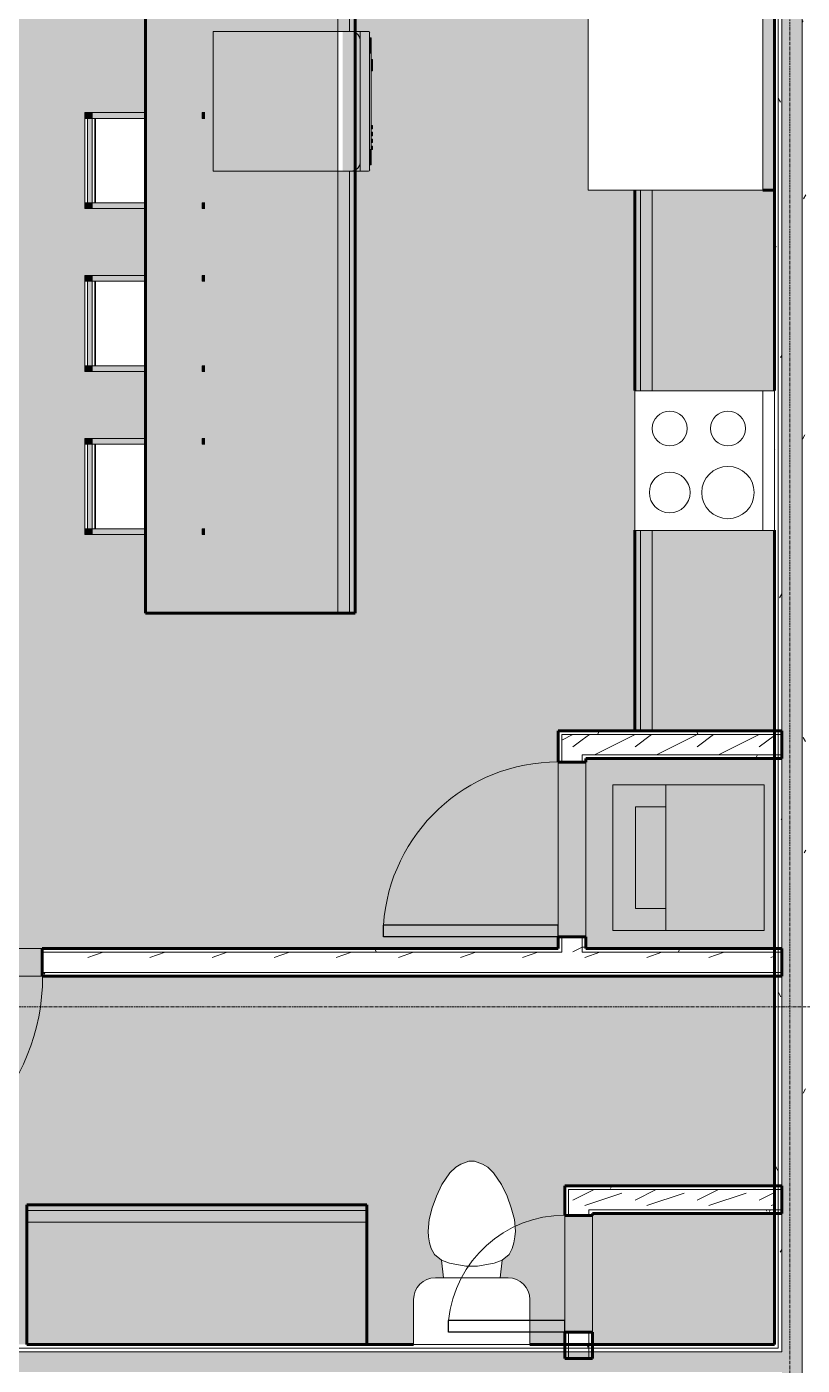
# Model space of a CAD drawing. Header units: inches. Extents: x -4061 to -1937, y 10959 to 12323.
# Drawn here: x -3612.4 to -3479.2, y 11125.6 to 11355.6 of the extents above; entities that cross this region are included whole.
import ezdxf

# ---------------------------------------------------------------- set-up
doc = ezdxf.new("R2010")
doc.units = ezdxf.units.IN
doc.header["$MEASUREMENT"] = 0
doc.linetypes.add('Grid Line 1_2_', pattern=[0.875, 0.5, -0.125, 0.125, -0.125])
for name, color, linetype, lineweight in [('0-1', 7, 'Continuous', 5), ('0-2', 250, 'Continuous', 9), ('A-DOOR-1', 250, 'Continuous', 9), ('A-DOOR-2', 50, 'Continuous', 30), ('A-ROOF-PATT-1', 251, 'Continuous', 9), ('A-WALL', 113, 'Continuous', 18), ('A-WALL-1', 8, 'Continuous', 5), ('A-WALL-2', 10, 'Continuous', 60), ('A-WALL-3', 7, 'Continuous', 18), ('A-WALL-PATT-1', 250, 'Continuous', 9), ('A-WALL-PATT-2', 253, 'Continuous', 9), ('A-WALL-PATT-4', 111, 'Continuous', 9), ('I-FURN-1', 250, 'Continuous', 9), ('I-FURN-2', 9, 'Continuous', 9), ('I-WALL-2', 2, 'Continuous', 60), ('P-SANR-FIXT-1', 135, 'Continuous', 9), ('P-SANR-FIXT-2', 250, 'Continuous', 9), ('Q-CASE-1', 9, 'Continuous', 9), ('Q-CASE-2', 10, 'Continuous', 60), ('Q-CASE-3', 250, 'Continuous', 9), ('Q-SPCQ-1', 250, 'Continuous', 9), ('Q-SPCQ-2', 135, 'Continuous', 9), ('S-GRID-1', 1, 'Grid Line 1_2_', 9)]:
    doc.layers.add(name, color=color, linetype=linetype, lineweight=lineweight)
pattern_1 = [(0, (0, 0), (20.48, 5.12), [0.845, -14.515, 0.845, -14.515, -81.92]), (0, (0, 0), (20.48, 5.12), [-30.72, 0.845, -29.875, 0.845, -14.515, -35.84]), (0, (0, 0), (20.48, 5.12), [-76.8, 0.845, -9.395, 0.845, -24.755]), (120, (7.68, 2.56), (-14.67405, 15.1762003), [0.845, -14.515, 0.845, -14.515, -81.92]), (120, (7.68, 2.56), (-14.67405, 15.1762003), [-30.72, 0.845, -29.875, 0.845, -14.515, -35.84]), (120, (7.68, 2.56), (-14.67405, 15.1762003), [-76.8, 0.845, -9.395, 0.845, -24.755]), (240, (10.24, 12.8), (-5.80595, -20.2962003), [0.845, -14.515, 0.845, -14.515, -81.92]), (240, (10.24, 12.8), (-5.80595, -20.2962003), [-30.72, 0.845, -29.875, 0.845, -14.515, -35.84]), (240, (10.24, 12.8), (-5.80595, -20.2962003), [-76.8, 0.845, -9.395, 0.845, -24.755])]
pattern_2 = [(216.87, (4.265, 10.662), (31.9871619, 21.32545714), [5.331, -47.981]), (206.565, (10.662, 7.464), (-10.662476, -10.6620098), [11.921, -11.921]), (198.435, (10.662, 2.132), (-21.32449365, -10.6625869), [6.744, -26.974])]
pattern_3 = [(161.57, (0.32, 0.32), (-2.560496185, -0.000537386), [0, -18.214, 2.022, 0]), (18.43, (-0.32, 0.32), (-2.560496185, 0.000537386), [0, -18.214, 2.022, 0]), (108.43, (0.32, 0.32), (1.27922091, -6.400876726), [6.07, -14.166]), (71.57, (-0.32, 0.32), (1.27922091, 6.400876726), [6.07, -14.166])]

# ---------------------------------------------------------------- blocks, each defined once
blk = doc.blocks.new('Single-Flush - 36_ x 84_-1372839-ENLARGED RCP - 3RD FLOOR PLAN - EAST')
at = {"layer": 'A-DOOR-1'}
blk.add_arc((18, 2.37), 36.07, 93.1789, 180, dxfattribs=at)
at = {"layer": 'A-DOOR-2'}
for p, q in [((16, 2.37), (16, 38.39)), ((18, 38.39), (16, 38.39)), ((18, 2.37), (18, 38.39)), ((18, 2.37), (16, 2.37))]:
    blk.add_line(p, q, dxfattribs=at)
blk = doc.blocks.new('Stacked Washer and Dryer - 26_x25_ - Private-1372850-ENLARGED RCP - 3RD FLOOR PLAN - EAST')
at = {"layer": 'P-SANR-FIXT-1'}
blk.add_hatch(color=256, dxfattribs=at).paths.add_polyline_path([(0, 12.5), (0, -12.5), (26, -12.5), (26, 12.5), (3.79, 12.5)], flags=0)
at = {"layer": 'P-SANR-FIXT-2'}
for p, q in [((26, 12.5), (0, 12.5)), ((0, -12.5), (0, 12.5)), ((16.91, -12.5), (16.91, 12.5)), ((26, 12.5), (26, -12.5)), ((22.09, 8.75), (16.91, 8.75)), ((22.09, -8.75), (22.09, 8.75)), ((16.91, -8.75), (22.09, -8.75)), ((0, -12.5), (26, -12.5))]:
    blk.add_line(p, q, dxfattribs=at)
blk = doc.blocks.new('Single-Flush - 30_ x 80_-1421383-ENLARGED RCP - 3RD FLOOR PLAN - EAST')
at = {"layer": 'A-DOOR-1'}
blk.add_arc((15, -2.375), 30.067, 180, 266.18593, dxfattribs=at)
at = {"layer": 'A-DOOR-2'}
for p, q in [((13, -2.375), (13, -32.375)), ((15, -2.375), (13, -2.375)), ((15, -2.375), (15, -32.375)), ((15, -32.375), (13, -32.375))]:
    blk.add_line(p, q, dxfattribs=at)
blk = doc.blocks.new('Toilet-Domestic-3D - Toilet-Domestic-3D-1372870-ENLARGED RCP - 3RD FLOOR PLAN - EAST')
at = {"layer": 'P-SANR-FIXT-2'}
for p, q in [((-2.74, 11), (-1.87, 11.5)), ((-1.87, 11.5), (-0.5, 12)), ((-0.5, 12), (0.5, 12)), ((0.5, 12), (1.87, 11.5)), ((1.87, 11.5), (2.74, 11)), ((-5.13, 8), (-3.74, 10)), ((-3.74, 10), (-2.74, 11)), ((2.74, 11), (3.74, 10)), ((3.74, 10), (5.13, 8)), ((-6.06, 6), (-5.13, 8)), ((5.13, 8), (6.06, 6)), ((-6.79, 4), (-6.06, 6)), ((6.06, 6), (6.79, 4)), ((-7.33, 1.99), (-6.79, 4)), ((6.79, 4), (7.33, 1.99)), ((-7.5, 0), (-7.33, 1.99)), ((7.33, 1.99), (7.5, 0)), ((-7.41, -1), (-7.5, 0)), ((-7.24, -2), (-7.41, -1)), ((-6.97, -3), (-7.24, -2)), ((7.24, -2), (6.97, -3)), ((7.41, -1), (7.24, -2)), ((7.5, 0), (7.41, -1)), ((-6.4, -4), (-6.97, -3)), ((-5.21, -5), (-6.4, -4)), ((6.4, -4), (5.21, -5)), ((6.97, -3), (6.4, -4)), ((-3.84, -5.5), (-5.21, -5)), ((-4.86, -8.02), (-5.21, -5)), ((-1, -6), (-3.84, -5.5)), ((1, -6), (-1, -6)), ((3.84, -5.5), (1, -6)), ((5.21, -5), (3.84, -5.5)), ((4.86, -8.02), (5.21, -5)), ((6.25, -8.02), (-6.25, -8.02)), ((-9.98, -11.75), (-9.98, -19.48)), ((9.98, -19.48), (9.98, -11.75)), ((-9.98, -19.48), (9.98, -19.48))]:
    blk.add_line(p, q, dxfattribs=at)
for centre, start, end in [((-6.25, -11.75), 90, 180), ((6.25, -11.75), 0, 90)]:
    blk.add_arc(centre, 3.73, start, end, dxfattribs=at)
blk = doc.blocks.new('OD_CW_Base Cabinet - OD_CW_Base Cabinet-1913600-ENLARGED RCP - 3RD FLOOR PLAN - EAST')
at = {"layer": 'Q-CASE-1'}
for points in [[(8.65, -1), (59.14, -1), (59.14, 0), (0.74, 0), (0.74, -1), (0.99, -1)], [(8.65, -3), (59.14, -3), (59.14, -1), (0.74, -1), (0.74, -3), (0.99, -3)], [(0.74, -24), (59.14, -24), (59.14, -3), (0.74, -3), (0.74, -9.36)]]:
    blk.add_hatch(color=256, dxfattribs=at).paths.add_polyline_path(points, flags=0)
at = {"layer": 'Q-CASE-2'}
for p, q in [((0.74, -24), (0.74, 0)), ((0.74, 0), (59.14, 0)), ((59.14, 0), (59.14, -24)), ((59.14, -24), (0.74, -24))]:
    blk.add_line(p, q, dxfattribs=at)
at = {"layer": 'Q-CASE-3'}
for p, q in [((0.74, 0), (0.74, -1)), ((59.14, 0), (0.74, 0)), ((59.14, -1), (0.74, -1)), ((0.74, -1), (0.74, -3)), ((59.14, -1), (0.74, -1)), ((59.14, -1), (59.14, 0)), ((59.14, -3), (59.14, -1)), ((0.74, -3), (0.74, -24)), ((59.14, -3), (0.74, -3)), ((59.14, -24), (59.14, -3)), ((59.14, -24), (0.74, -24))]:
    blk.add_line(p, q, dxfattribs=at)
blk = doc.blocks.new('Single-Flush - CLOSET-1720256-ENLARGED RCP - 3RD FLOOR PLAN - EAST')
at = {"layer": 'A-DOOR-1'}
blk.add_arc((10, -2.37), 20.07, 180, 264.2799, dxfattribs=at)
at = {"layer": 'A-DOOR-2'}
for p, q in [((8, -2.37), (8, -22.34)), ((10, -2.37), (8, -2.37)), ((10, -2.37), (10, -22.34)), ((10, -22.34), (8, -22.34))]:
    blk.add_line(p, q, dxfattribs=at)
blk = doc.blocks.new('Refrigerator_-_Side-by-Side_6047 - 36_ X 30_-1372843-ENLARGED RCP - 3RD FLOOR PLAN - EAST')
at = {"layer": 'Q-SPCQ-1'}
for p, q in [((-17.88, 15.58), (17.87, 15.58)), ((-17.88, -14.42), (-17.88, 15.58)), ((17.87, 15.58), (17.87, -14.42)), ((17.87, -14.42), (-17.88, -14.42))]:
    blk.add_line(p, q, dxfattribs=at)
blk = doc.blocks.new('OD_CW_Base Cabinet - OD_CW_Base Cabinet-2252122-ENLARGED RCP - 3RD FLOOR PLAN - EAST')
at = {"layer": 'Q-CASE-1'}
h = blk.add_hatch(color=256, dxfattribs=at)
h.paths.add_polyline_path([(93.67, 24), (59.2, 24), (59.2, 3), (93.67, 3), (93.67, 16.38)], flags=0)
h.paths.add_polyline_path([(35.2, 3), (35.2, 24), (0.74, 24), (0.74, 3), (4.4, 3)], flags=0)
h = blk.add_hatch(color=256, dxfattribs=at)
h.paths.add_polyline_path([(93.67, 3), (59.2, 3), (59.2, 1), (93.67, 1)], flags=0)
h.paths.add_polyline_path([(35.2, 3), (0.74, 3), (0.74, 1), (35.2, 1)], flags=0)
h = blk.add_hatch(color=256, dxfattribs=at)
h.paths.add_polyline_path([(93.67, 0), (93.67, 1), (59.2, 1), (59.2, 0), (79.57, 0)], flags=0)
h.paths.add_polyline_path([(35.2, 1), (0.74, 1), (0.74, 0), (35.2, 0)], flags=0)
at = {"layer": 'Q-CASE-2'}
for p, q in [((35.2, 24), (0.74, 24)), ((0.74, 24), (0.74, 22)), ((93.67, 24), (59.2, 24)), ((93.67, 0), (93.67, 24)), ((0.74, 0), (35.2, 0)), ((59.2, 0), (93.67, 0))]:
    blk.add_line(p, q, dxfattribs=at)
at = {"layer": 'Q-CASE-3'}
for p, q in [((0.74, 24), (0.74, 22)), ((0.74, 24), (35.2, 24)), ((59.2, 24), (93.67, 24)), ((93.67, 3), (93.67, 24)), ((0.74, 3), (35.2, 3)), ((59.2, 3), (93.67, 3)), ((93.67, 1), (93.67, 3)), ((0.74, 1), (35.2, 1)), ((0.74, 1), (35.2, 1)), ((0.74, 0), (35.2, 0)), ((59.2, 1), (93.67, 1)), ((59.2, 1), (93.67, 1)), ((59.2, 0), (93.67, 0)), ((93.67, 0), (93.67, 1))]:
    blk.add_line(p, q, dxfattribs=at)
blk = doc.blocks.new('Dishwasher_15404 - 34_ counter-V7-ENLARGED RCP - 3RD FLOOR PLAN - EAST')
at = {"layer": 'Q-SPCQ-2'}
for points in [[(22.25, -24), (23.68, -24), (24.08, -23.95), (24.46, -23.79), (24.83, -23.48), (25.07, -23.15), (25.2, -22.77), (25.25, -22.43), (25.25, -1.57), (25.17, -1.1), (24.98, -0.71), (24.74, -0.42), (24.46, -0.21), (24.08, -0.05), (23.68, 0), (22.25, 0), (22.25, -12.3)], [(25.25, -22.43), (25.25, -24), (26.73, -23.98), (26.82, -23.94), (26.87, -23.8), (26.87, -0.15), (26.82, -0.06), (26.68, 0), (25.25, 0), (25.25, -19.97)], [(26.87, -2.61), (27.12, -2.61), (27.12, -1.09), (26.87, -1.09)], [(26.87, -2.61), (26.87, -3.81), (27.12, -3.81), (27.12, -2.61)], [(26.87, -12.3), (26.87, -20.19), (27.12, -20.19), (27.12, -3.81), (26.87, -3.81), (26.87, -4.64)], [(27.12, -4.86), (27.12, -5.81), (27.37, -5.81), (27.37, -4.82), (27.12, -4.82)], [(27.12, -6.79), (27.37, -6.79), (27.37, -5.81), (27.12, -5.81), (27.12, -6.76)], [(27.12, -16.74), (27.37, -16.74), (27.37, -16.15), (27.12, -16.15)], [(27.12, -17.92), (27.37, -17.92), (27.37, -17.33), (27.12, -17.33)], [(26.87, -20.22), (26.87, -21.39), (27.12, -21.39), (27.12, -20.19), (26.87, -20.19)], [(27.12, -19.1), (27.37, -19.1), (27.37, -18.51), (27.12, -18.51)], [(27.12, -20.28), (27.37, -20.28), (27.37, -19.69), (27.12, -19.69), (27.12, -20.19)], [(26.87, -21.39), (26.9, -22.91), (27.12, -22.91), (27.12, -21.39)]]:
    blk.add_hatch(color=256, dxfattribs=at).paths.add_polyline_path(points, flags=0)
h = blk.add_hatch(color=256, dxfattribs=at)
h.paths.add_polyline_path([(23.68, -24), (25.25, -24), (25.25, -22.43), (25.2, -22.83), (24.96, -23.33), (24.74, -23.58), (24.46, -23.79), (24.08, -23.95)], flags=0)
h.paths.add_polyline_path([(23.68, 0), (24.08, -0.05), (24.46, -0.21), (24.83, -0.52), (25.04, -0.79), (25.22, -1.25), (25.25, -1.31), (25.25, 0), (23.95, 0)], flags=0)
h = blk.add_hatch(color=256, dxfattribs=at)
h.paths.add_polyline_path([(25.07, -23.15), (25.12, -23.05), (25.13, -22.98)], flags=0)
h.paths.add_polyline_path([(25.2, -22.8), (25.22, -22.75), (25.2, -22.78)], flags=0)
at = {"layer": 'Q-SPCQ-1'}
for p, q in [((0, -24), (0, 0)), ((0, 0), (23.68, 0)), ((23.68, 0), (25.25, 0)), ((25.25, 0), (26.68, 0)), ((25.25, 0), (25.25, -1.57)), ((25.25, -1.57), (25.25, -22.43)), ((26.87, -0.2), (26.87, -23.8)), ((27.12, -1.09), (26.87, -1.09)), ((27.12, -2.61), (27.12, -1.09)), ((27.12, -3.81), (27.12, -2.61)), ((27.12, -20.19), (27.12, -3.81)), ((27.37, -4.82), (27.12, -4.82)), ((27.12, -6.79), (27.37, -6.79)), ((27.37, -5.81), (27.37, -4.82)), ((27.37, -6.79), (27.37, -5.81)), ((27.37, -16.15), (27.12, -16.15)), ((27.37, -16.74), (27.12, -16.74)), ((27.37, -17.33), (27.12, -17.33)), ((27.37, -17.92), (27.12, -17.92)), ((27.37, -16.74), (27.37, -16.15)), ((27.37, -17.92), (27.37, -17.33)), ((27.37, -18.51), (27.12, -18.51)), ((27.37, -19.1), (27.12, -19.1)), ((27.37, -19.69), (27.12, -19.69)), ((27.12, -21.39), (27.12, -20.19)), ((27.37, -20.28), (27.12, -20.28)), ((27.37, -19.1), (27.37, -18.51)), ((27.37, -20.28), (27.37, -19.69)), ((25.25, -22.43), (25.25, -24)), ((27.12, -22.91), (26.87, -22.91)), ((27.12, -22.91), (27.12, -21.39)), ((23.68, -24), (0, -24)), ((25.25, -24), (23.68, -24)), ((26.68, -24), (25.25, -24))]:
    blk.add_line(p, q, dxfattribs=at)
for centre, radius, start, end in [((26.68, -0.2), 0.197, 0, 90), ((23.68, -1.57), 1.57, 0, 90), ((23.68, -1.57), 1.57, 32.077, 42.3359), ((23.68, -1.57), 1.57, 17.8182, 27.5266), ((23.68, -1.57), 1.57, 0, 13.6425), ((26.68, -0.2), 0.197, 15, 75), ((23.68, -22.43), 1.57, 270, 0), ((23.68, -22.43), 1.57, 332.4734, 342.1818), ((23.68, -22.43), 1.57, 346.3575, 0), ((23.68, -22.43), 1.57, 317.6641, 327.923), ((26.68, -23.8), 0.197, 270, 0)]:
    blk.add_arc(centre, radius, start, end, dxfattribs=at)
blk = doc.blocks.new('Bar_Stool_6722_1_ - Bar_Stool_6722_1_-V15-ENLARGED RCP - 3RD FLOOR PLAN - EAST')
at = {"layer": 'I-FURN-2'}
for points in [[(0, -0.46), (0, -0.75), (1, -0.75), (1, 0), (0, 0)], [(15.5, -0.75), (16.5, -0.75), (16.5, 0), (15.5, 0), (15.5, -0.46)], [(0, -1.3), (1, -1.3), (1, -0.75), (0, -0.75), (0, -0.94)], [(0, -8.46), (0, -10.45), (1, -10.45), (1, -1.3), (0, -1.3), (0, -6.89)], [(1, -0.75), (1, -1.3), (15.5, -1.3), (15.5, -0.46), (1, -0.46), (1, -0.75)], [(15.5, -0.75), (15.5, -1.3), (16.5, -1.3), (16.5, -0.75), (16, -0.75)], [(15.5, -10.45), (16.5, -10.45), (16.5, -1.3), (15.5, -1.3), (15.5, -6.89)], [(0, -20.63), (1, -20.63), (1, -20.14), (0, -20.14)], [(15.5, -20.63), (16.5, -20.63), (16.5, -20.14), (15.5, -20.14)]]:
    blk.add_hatch(color=256, dxfattribs=at).paths.add_polyline_path(points, flags=0)
at = {"layer": 'I-FURN-1'}
for p, q in [((0, 0), (0, -0.75)), ((0, 0), (1, 0)), ((1, -0.75), (1, 0)), ((0, -0.75), (0, -1.3)), ((1, -0.75), (0, -0.75)), ((0, -1.3), (0, -10.45)), ((1, -1.3), (0, -1.3)), ((15.5, 0), (1, 0)), ((15.5, -0.46), (1, -0.46)), ((1, -1.3), (1, -0.75)), ((1, -1.3), (15.5, -1.3)), ((1, -10.45), (1, -1.3)), ((15.5, -1.73), (1, -1.73)), ((15.5, -1.83), (1, -1.83)), ((15.5, 0), (15.5, -0.75)), ((15.5, 0), (16.5, 0)), ((15.5, -0.75), (15.5, -1.3)), ((16.5, -0.75), (15.5, -0.75)), ((15.5, -1.3), (15.5, -10.45)), ((16.5, -1.3), (15.5, -1.3)), ((16.5, -0.75), (16.5, 0)), ((16.5, -1.3), (16.5, -0.75)), ((16.5, -10.45), (16.5, -1.3)), ((0, -20.14), (0, -20.63)), ((1, -20.14), (0, -20.14)), ((1, -20.63), (1, -20.14)), ((15.5, -20.14), (15.5, -20.63)), ((16.5, -20.14), (15.5, -20.14)), ((16.5, -20.63), (16.5, -20.14))]:
    blk.add_line(p, q, dxfattribs=at)
blk = doc.blocks.new('OD_CW_Base Cabinet - OD_CW_Base Cabinet-1913094-ENLARGED RCP - 3RD FLOOR PLAN - EAST')
at = {"layer": 'Q-CASE-1'}
h = blk.add_hatch(color=256, dxfattribs=at)
h.paths.add_polyline_path([(109.11, 12), (33.14, 12), (33.14, 11), (109.11, 11)], flags=0)
h.paths.add_polyline_path([(9.14, 11), (9.14, 12), (0.74, 12), (0.74, 11), (9.1, 11)], flags=0)
h = blk.add_hatch(color=256, dxfattribs=at)
h.paths.add_polyline_path([(109.11, 11), (33.14, 11), (33.14, 9), (109.11, 9)], flags=0)
h.paths.add_polyline_path([(9.14, 10.77), (9.14, 11), (0.74, 11), (0.74, 9), (9.14, 9)], flags=0)
h = blk.add_hatch(color=256, dxfattribs=at)
h.paths.add_polyline_path([(109.11, 9), (0.74, 9), (0.74, -24), (109.11, -24), (109.11, -3.95)], flags=0)
h.paths.add_polyline_path([(95.57, -13.81), (95.57, -14.31), (94.57, -14.31), (94.57, -13.81)], flags=0)
h.paths.add_polyline_path([(80.07, -14.31), (79.07, -14.31), (79.07, -13.81), (80.07, -13.81), (80.07, -14.31)], flags=0)
h.paths.add_polyline_path([(67.57, -14.31), (66.57, -14.31), (66.57, -13.81), (67.57, -13.81), (67.57, -14.31)], flags=0)
h.paths.add_polyline_path([(52.07, -14.31), (52.07, -14.31), (51.07, -14.31), (51.07, -13.81), (52.07, -13.81)], flags=0)
h.paths.add_polyline_path([(39.57, -14.31), (39.57, -14.31), (38.57, -14.31), (38.57, -13.81), (39.57, -13.81)], flags=0)
h.paths.add_polyline_path([(24.07, -14.31), (23.07, -14.31), (23.07, -13.81), (24.07, -13.81), (24.07, -14.31)], flags=0)
at = {"layer": 'Q-CASE-2'}
for p, q in [((0.74, -24), (0.74, 12)), ((0.74, 12), (109.11, 12)), ((109.11, 12), (109.11, -24)), ((109.11, -24), (0.74, -24))]:
    blk.add_line(p, q, dxfattribs=at)
at = {"layer": 'Q-CASE-3'}
for p, q in [((0.74, 12), (0.74, 11)), ((9.14, 12), (0.74, 12)), ((109.11, 12), (33.14, 12)), ((109.11, 11), (109.11, 12)), ((9.14, 11), (0.74, 11)), ((0.74, 11), (0.74, 9)), ((9.14, 11), (0.74, 11)), ((109.11, 11), (33.14, 11)), ((109.11, 11), (33.14, 11)), ((109.11, 9), (109.11, 11)), ((0.74, 9), (0.74, -24)), ((109.11, 9), (0.74, 9)), ((109.11, -24), (109.11, 9)), ((109.11, -24), (0.74, -24))]:
    blk.add_line(p, q, dxfattribs=at)
blk = doc.blocks.new('Range - 24_ x 24_-1372826-ENLARGED RCP - 3RD FLOOR PLAN - EAST')
at = {"layer": 'Q-SPCQ-1'}
for p, q in [((0, 0), (24, 0)), ((0, -24), (0, 0)), ((24, 0), (24, -24)), ((0, -22), (24, -22)), ((24, -24), (0, -24))]:
    blk.add_line(p, q, dxfattribs=at)
for centre, radius, start, end in [((6.5, -6), 3.5, 360, 180), ((17.5, -6), 3, 360, 180), ((6.5, -6), 3.5, 180, 0), ((17.5, -6), 3, 180, 0), ((6.5, -16), 4.5, 360, 180), ((17.5, -16), 3, 360, 180), ((6.5, -16), 4.5, 180, 0), ((17.5, -16), 3, 180, 0)]:
    blk.add_arc(centre, radius, start, end, dxfattribs=at)
blk = doc.blocks.new('CTR - 1st Phase - Unit Layouts_rvt-1-ENLARGED RCP - 3RD FLOOR PLAN - EAST')
at = {"layer": 'A-WALL-1'}
for points in [[(-3520.5, 11199.23), (-3516.37, 11199.23), (-3516.37, 11229.23), (-3521.12, 11229.23), (-3521.12, 11199.23)], [(-3645.72, 11192.45), (-3609.72, 11192.45), (-3609.72, 11197.2), (-3645.72, 11197.2), (-3645.72, 11193.08)], [(-3515.22, 11131.33), (-3515.22, 11151.33), (-3519.97, 11151.33), (-3519.97, 11131.33), (-3515.85, 11131.33)]]:
    blk.add_hatch(color=256, dxfattribs=at).paths.add_polyline_path(points, flags=0)
at = {"layer": 'A-WALL-PATT-1'}
h = blk.add_hatch(dxfattribs=at)
h.set_pattern_fill('FP_1', color=256, style=0, pattern_type=2)
h.set_pattern_definition(pattern_1)
h.paths.add_polyline_path([(-3520.5, 11233.98), (-3483.97, 11234), (-3483.97, 11234.61), (-3520.5, 11234.61)], flags=0)
h = blk.add_hatch(dxfattribs=at)
h.set_pattern_fill('FP_1', color=256, style=0, pattern_type=2)
h.set_pattern_definition(pattern_1)
h.paths.add_polyline_path([(-3517, 11197.2), (-3516.37, 11197.2), (-3516.37, 11199.23), (-3517, 11199.23)], flags=0)
h.paths.add_polyline_path([(-3516.37, 11229.23), (-3516.37, 11230.48), (-3517, 11230.48), (-3517, 11229.23)], flags=0)
h = blk.add_hatch(dxfattribs=at)
h.set_pattern_fill('FP_1', color=256, style=0, pattern_type=2)
h.set_pattern_definition(pattern_1)
h.paths.add_polyline_path([(-3492.25, 11229.86), (-3483.97, 11229.86), (-3483.97, 11230.48), (-3516.37, 11230.48), (-3516.37, 11229.86), (-3500.17, 11229.86)], flags=0)
h = blk.add_hatch(dxfattribs=at)
h.set_pattern_fill('FP_1', color=256, style=0, pattern_type=2)
h.set_pattern_definition(pattern_1)
h.paths.add_polyline_path([(-3500.17, 11196.58), (-3483.97, 11196.6), (-3483.97, 11197.2), (-3517, 11197.2), (-3517, 11196.58), (-3511.75, 11196.58)], flags=0)
h.paths.add_polyline_path([(-3645.72, 11196.58), (-3645.72, 11197.2), (-3648.46, 11197.2), (-3648.46, 11196.58)], flags=0)
h.paths.add_polyline_path([(-3520.5, 11196.58), (-3520.5, 11197.2), (-3609.72, 11197.2), (-3609.72, 11196.58), (-3534.21, 11196.58)], flags=0)
h = blk.add_hatch(dxfattribs=at)
h.set_pattern_fill('FP_1', color=256, style=0, pattern_type=2)
h.set_pattern_definition(pattern_1)
h.paths.add_polyline_path([(-3645.72, 11192.45), (-3645.72, 11193.08), (-3648.46, 11193.08), (-3648.46, 11192.45), (-3648.35, 11192.45)], flags=0)
h.paths.add_polyline_path([(-3595.53, 11192.45), (-3483.97, 11192.46), (-3483.97, 11193.08), (-3609.72, 11193.08), (-3609.72, 11192.45)], flags=0)
h = blk.add_hatch(dxfattribs=at)
h.set_pattern_fill('FP_1', color=256, style=0, pattern_type=2)
h.set_pattern_definition(pattern_1)
h.paths.add_polyline_path([(-3519.35, 11155.83), (-3483.97, 11155.83), (-3483.97, 11156.45), (-3519.97, 11156.45), (-3519.97, 11155.83)], flags=0)
h = blk.add_hatch(dxfattribs=at)
h.set_pattern_fill('FP_1', color=256, style=0, pattern_type=2)
h.set_pattern_definition(pattern_1)
h.paths.add_polyline_path([(-3515.22, 11151.7), (-3483.97, 11151.7), (-3483.97, 11152.33), (-3515.85, 11152.33), (-3515.85, 11151.7)], flags=0)
h = blk.add_hatch(dxfattribs=at)
h.set_pattern_fill('FP_1', color=256, style=0, pattern_type=2)
h.set_pattern_definition(pattern_1)
h.paths.add_polyline_path([(-3515.85, 11129.19), (-3515.22, 11129.19), (-3515.22, 11131.33), (-3515.85, 11131.33)], flags=0)
h.paths.add_polyline_path([(-3515.22, 11151.33), (-3515.22, 11151.7), (-3515.85, 11151.69), (-3515.85, 11151.33)], flags=0)
at = {"layer": 'A-WALL-PATT-2'}
h = blk.add_hatch(dxfattribs=at)
h.set_pattern_fill('FP_2', color=256, style=0, pattern_type=2)
h.set_pattern_definition(pattern_2)
h.paths.add_polyline_path([(-3517, 11196.58), (-3517, 11199.23), (-3520.5, 11199.23), (-3520.5, 11196.58)], flags=0)
h.paths.add_polyline_path([(-3520.5, 11229.23), (-3517, 11229.23), (-3517, 11233.98), (-3520.5, 11233.98), (-3520.5, 11229.86)], flags=0)
h = blk.add_hatch(dxfattribs=at)
h.set_pattern_fill('FP_2', color=256, style=0, pattern_type=2)
h.set_pattern_definition(pattern_2)
h.paths.add_polyline_path([(-3492.25, 11230.48), (-3483.97, 11230.48), (-3483.97, 11233.98), (-3517, 11233.98), (-3517, 11230.48), (-3500.17, 11230.48)], flags=0)
h = blk.add_hatch(dxfattribs=at)
h.set_pattern_fill('FP_2', color=256, style=0, pattern_type=2)
h.set_pattern_definition(pattern_2)
h.paths.add_polyline_path([(-3500.17, 11193.08), (-3482.72, 11193.08), (-3483.97, 11193.2), (-3483.97, 11196.58), (-3609.72, 11196.58), (-3609.72, 11193.08), (-3511.75, 11193.08)], flags=0)
h.paths.add_polyline_path([(-3645.72, 11193.08), (-3645.72, 11196.58), (-3649.09, 11196.58), (-3649.09, 11193.08), (-3648.46, 11193.08)], flags=0)
h = blk.add_hatch(dxfattribs=at)
h.set_pattern_fill('FP_2', color=256, style=0, pattern_type=2)
h.set_pattern_definition(pattern_2)
h.paths.add_polyline_path([(-3515.85, 11152.33), (-3483.97, 11152.33), (-3483.97, 11155.83), (-3519.35, 11155.83), (-3519.35, 11152.33)], flags=0)
h = blk.add_hatch(dxfattribs=at)
h.set_pattern_fill('FP_2', color=256, style=0, pattern_type=2)
h.set_pattern_definition(pattern_2)
h.paths.add_polyline_path([(-3517.51, 11129.19), (-3515.85, 11129.19), (-3515.85, 11131.33), (-3519.35, 11131.33), (-3519.35, 11129.19)], flags=0)
h.paths.add_polyline_path([(-3519.35, 11151.33), (-3515.85, 11151.33), (-3515.85, 11152.33), (-3519.35, 11152.33), (-3519.35, 11151.7)], flags=0)
at = {"layer": 'A-WALL-2'}
for p, q in [((-3521.12, 11229.23), (-3521.12, 11234.61)), ((-3521.12, 11234.61), (-3520.5, 11234.61)), ((-3520.5, 11234.61), (-3516.37, 11234.61)), ((-3516.37, 11234.61), (-3507.97, 11234.61)), ((-3483.97, 11234.61), (-3482.72, 11234.61)), ((-3482.72, 11234.61), (-3482.72, 11229.86)), ((-3516.37, 11229.86), (-3516.37, 11229.23)), ((-3482.72, 11229.86), (-3516.37, 11229.86)), ((-3516.37, 11229.23), (-3521.12, 11229.23)), ((-3609.72, 11192.45), (-3609.72, 11197.2)), ((-3609.72, 11197.2), (-3521.12, 11197.2)), ((-3521.12, 11197.2), (-3521.12, 11199.23)), ((-3521.12, 11199.23), (-3516.37, 11199.23)), ((-3516.37, 11199.23), (-3516.37, 11197.2)), ((-3516.37, 11197.2), (-3482.72, 11197.2)), ((-3482.72, 11197.2), (-3482.72, 11192.45)), ((-3482.72, 11192.45), (-3609.72, 11192.45)), ((-3519.97, 11156.45), (-3482.72, 11156.45)), ((-3519.97, 11155.83), (-3519.97, 11156.45)), ((-3519.97, 11151.7), (-3519.97, 11155.83)), ((-3482.72, 11156.45), (-3482.72, 11151.7)), ((-3519.97, 11151.33), (-3519.97, 11151.7)), ((-3515.22, 11151.33), (-3519.97, 11151.33)), ((-3482.72, 11151.7), (-3515.22, 11151.7)), ((-3515.22, 11151.7), (-3515.22, 11151.33)), ((-3519.97, 11126.81), (-3519.97, 11131.33)), ((-3519.97, 11131.33), (-3515.22, 11131.33)), ((-3515.22, 11131.33), (-3515.22, 11126.81)), ((-3515.22, 11126.81), (-3519.97, 11126.81))]:
    blk.add_line(p, q, dxfattribs=at)
at = {"layer": 'A-WALL-3'}
for p, q in [((-3520.5, 11229.23), (-3520.5, 11233.98)), ((-3517, 11233.98), (-3520.5, 11233.98)), ((-3516.37, 11233.98), (-3517, 11233.98)), ((-3516.37, 11233.98), (-3482.72, 11233.98)), ((-3517, 11229.23), (-3517, 11230.48)), ((-3516.37, 11230.48), (-3517, 11230.48)), ((-3516.37, 11230.48), (-3482.72, 11230.48)), ((-3521.12, 11229.23), (-3521.12, 11199.23)), ((-3516.37, 11199.23), (-3516.37, 11229.23)), ((-3609.72, 11197.2), (-3645.72, 11197.2)), ((-3520.5, 11197.2), (-3520.5, 11199.23)), ((-3520.5, 11196.58), (-3520.5, 11197.2)), ((-3517, 11197.2), (-3517, 11199.23)), ((-3517, 11196.58), (-3517, 11197.2)), ((-3609.72, 11196.58), (-3520.5, 11196.58)), ((-3517, 11196.58), (-3482.72, 11196.58)), ((-3609.72, 11193.08), (-3482.72, 11193.08)), ((-3645.72, 11192.45), (-3609.72, 11192.45)), ((-3482.72, 11155.83), (-3519.35, 11155.83)), ((-3519.35, 11155.83), (-3519.35, 11152.33)), ((-3519.97, 11151.33), (-3519.97, 11131.33)), ((-3519.35, 11152.33), (-3519.35, 11151.7)), ((-3519.35, 11151.33), (-3519.35, 11151.7)), ((-3482.72, 11152.33), (-3515.85, 11152.33)), ((-3515.85, 11152.33), (-3515.85, 11151.7)), ((-3515.85, 11151.33), (-3515.85, 11151.7)), ((-3515.22, 11131.33), (-3515.22, 11151.33)), ((-3519.35, 11126.81), (-3519.35, 11131.33)), ((-3515.85, 11126.81), (-3515.85, 11131.33))]:
    blk.add_line(p, q, dxfattribs=at)
at = {"layer": '0-2'}
for name, p, rotation in [('OD_CW_Base Cabinet - OD_CW_Base Cabinet-1913094-ENLARGED RCP - 3RD FLOOR PLAN - EAST', (-3567.97, 11363.93), 269.9999999999995), ('Refrigerator_-_Side-by-Side_6047 - 36_ X 30_-1372843-ENLARGED RCP - 3RD FLOOR PLAN - EAST', (-3500.4, 11345.41), 90.00000000000271), ('Bar_Stool_6722_1_ - Bar_Stool_6722_1_-V15-ENLARGED RCP - 3RD FLOOR PLAN - EAST', (-3602.42, 11324.36), 90.00000000000895), ('OD_CW_Base Cabinet - OD_CW_Base Cabinet-2252122-ENLARGED RCP - 3RD FLOOR PLAN - EAST', (-3507.97, 11328.28), 270.0000000000005), ('Bar_Stool_6722_1_ - Bar_Stool_6722_1_-V15-ENLARGED RCP - 3RD FLOOR PLAN - EAST', (-3602.42, 11296.36), 90.00000000000895), ('Range - 24_ x 24_-1372826-ENLARGED RCP - 3RD FLOOR PLAN - EAST', (-3507.97, 11269.07), 89.99999999999363), ('Bar_Stool_6722_1_ - Bar_Stool_6722_1_-V15-ENLARGED RCP - 3RD FLOOR PLAN - EAST', (-3602.42, 11268.36), 90.00000000000895), ('Single-Flush - 30_ x 80_-1421383-ENLARGED RCP - 3RD FLOOR PLAN - EAST', (-3518.75, 11214.23), 270), ('Stacked Washer and Dryer - 26_x25_ - Private-1372850-ENLARGED RCP - 3RD FLOOR PLAN - EAST', (-3485.75, 11212.83), 180), ('Single-Flush - 36_ x 84_-1372839-ENLARGED RCP - 3RD FLOOR PLAN - EAST', (-3627.72, 11194.83), 180), ('Single-Flush - CLOSET-1720256-ENLARGED RCP - 3RD FLOOR PLAN - EAST', (-3517.6, 11141.33), 269.9999999999703)]:
    blk.add_blockref(name, p, dxfattribs=dict(at, rotation=rotation))
for name, p in [('Dishwasher_15404 - 34_ counter-V7-ENLARGED RCP - 3RD FLOOR PLAN - EAST', (-3580.37, 11354.79)), ('Toilet-Domestic-3D - Toilet-Domestic-3D-1372870-ENLARGED RCP - 3RD FLOOR PLAN - EAST', (-3535.97, 11148.67)), ('OD_CW_Base Cabinet - OD_CW_Base Cabinet-1913600-ENLARGED RCP - 3RD FLOOR PLAN - EAST', (-3613.11, 11153.19))]:
    blk.add_blockref(name, p, dxfattribs=at)
blk = doc.blocks.new('CTR - 1st Phase - Shell_rvt-1-ENLARGED RCP - 3RD FLOOR PLAN - EAST')
at = {"layer": 'A-ROOF-PATT-1'}
h = blk.add_hatch(dxfattribs=at)
h.set_pattern_fill('FP_9', color=256, style=0, pattern_type=2)
h.set_pattern_definition(pattern_1)
h.paths.add_polyline_path([(-3851.85, 11023.21), (-3802.9, 11023.21), (-3802.9, 11057.79), (-3796.9, 11057.79), (-3796.9, 11058.79), (-3724.9, 11058.79), (-3724.9, 11057.79), (-3718.9, 11057.79), (-3718.9, 11023.21), (-3622.05, 11023.21), (-3622.05, 11038.64), (-3614.97, 11038.64), (-3614.97, 11051.26), (-3622.05, 11051.26), (-3622.05, 11067.76), (-3614.97, 11067.76), (-3614.97, 11081.38), (-3622.05, 11081.38), (-3622.05, 11097.88), (-3614.97, 11097.88), (-3614.97, 11123.19), (-3728.41, 11123.19), (-3728.41, 11107.06), (-3729.07, 11107.06), (-3729.1, 11107.03), (-3729.56, 11107.03), (-3729.56, 11107.06), (-3744.75, 11107.06), (-3744.75, 11107.03), (-3745.75, 11107.03), (-3745.75, 11107.06), (-3746.41, 11107.06), (-3746.41, 11111.06), (-3782.41, 11111.06), (-3782.41, 11107.06), (-3783.07, 11107.06), (-3783.07, 11107.03), (-3784.07, 11107.03), (-3784.07, 11107.06), (-3799.26, 11107.06), (-3799.26, 11107.03), (-3799.75, 11107.03), (-3799.75, 11107.06), (-3800.41, 11107.06), (-3800.41, 11123.19), (-3851.85, 11123.19), (-3851.85, 11027.91)], flags=0)
h.paths.add_polyline_path([(-3504.92, 11023.21), (-3504.92, 11033.19), (-3517.35, 11033.19), (-3517.35, 11068.94), (-3509.35, 11068.94), (-3509.35, 11099.19), (-3523.88, 11099.19), (-3523.88, 11098.81), (-3547.88, 11098.81), (-3547.88, 11099.19), (-3578.97, 11099.19), (-3578.97, 11041.19), (-3577.55, 11041.19), (-3577.41, 11041.13), (-3577.35, 11040.99), (-3577.33, 11040.1), (-3577.1, 11040.1), (-3577.1, 11037.47), (-3576.85, 11037.47), (-3576.85, 11036.88), (-3577.1, 11036.88), (-3577.1, 11036.29), (-3576.85, 11036.29), (-3576.85, 11035.7), (-3577.1, 11035.7), (-3577.1, 11035.11), (-3576.85, 11035.11), (-3576.85, 11034.52), (-3577.1, 11034.52), (-3577.1, 11033.93), (-3576.85, 11033.93), (-3576.85, 11033.34), (-3577.1, 11033.34), (-3577.1, 11023.98), (-3576.85, 11023.98), (-3576.85, 11023.21), (-3505.45, 11023.21)], flags=0)
h.paths.add_polyline_path([(-3483.97, 11033.19), (-3483.97, 11123.19), (-3485.35, 11123.19), (-3485.35, 11068.94), (-3487.35, 11068.94), (-3487.35, 11033.19)], flags=0)
h.paths.add_polyline_path([(-3840.8, 11062.11), (-3847.9, 11062.11), (-3847.9, 11110.11), (-3812.9, 11110.11), (-3812.9, 11104.11), (-3811.9, 11104.11), (-3811.9, 11068.11), (-3812.9, 11068.11), (-3812.9, 11062.11), (-3840.4, 11062.11)], flags=0)
h.paths.add_polyline_path([(-3681.4, 11062.11), (-3708.9, 11062.11), (-3708.9, 11068.11), (-3709.9, 11068.11), (-3709.9, 11104.11), (-3708.9, 11104.11), (-3708.9, 11110.11), (-3673.9, 11110.11), (-3673.9, 11062.11), (-3677.9, 11062.11)], flags=0)
h.paths.add_polyline_path([(-3485.27, 11129.19), (-3483.97, 11129.19), (-3483.97, 11151.7), (-3515.22, 11151.7), (-3515.22, 11129.19), (-3485.35, 11129.19)], flags=0)
h.paths.add_polyline_path([(-3716.03, 11129.19), (-3653.21, 11129.19), (-3653.21, 11171.19), (-3681.96, 11171.19), (-3681.96, 11191.86), (-3682.71, 11191.86), (-3682.71, 11194.36), (-3681.96, 11194.36), (-3681.96, 11236.86), (-3682.71, 11236.86), (-3682.71, 11239.36), (-3681.96, 11239.36), (-3681.96, 11245.19), (-3821.57, 11245.19), (-3821.57, 11201.52), (-3851.85, 11201.52), (-3851.85, 11129.19), (-3795.96, 11129.19), (-3795.96, 11209.19), (-3717.96, 11209.19), (-3717.96, 11129.19)], flags=0)
h.paths.add_polyline_path([(-3612.37, 11129.19), (-3612.37, 11153.19), (-3553.97, 11153.19), (-3553.97, 11129.19), (-3545.95, 11129.19), (-3545.95, 11136.92), (-3545.82, 11137.88), (-3545.45, 11138.78), (-3544.86, 11139.55), (-3544.09, 11140.14), (-3543.19, 11140.51), (-3542.15, 11140.64), (-3540.84, 11140.64), (-3541.18, 11143.67), (-3542.37, 11144.67), (-3542.94, 11145.67), (-3543.21, 11146.67), (-3543.39, 11147.67), (-3543.47, 11148.67), (-3543.3, 11150.66), (-3542.76, 11152.67), (-3542.03, 11154.67), (-3541.1, 11156.67), (-3539.71, 11158.67), (-3538.71, 11159.67), (-3537.85, 11160.17), (-3536.47, 11160.67), (-3535.47, 11160.67), (-3534.1, 11160.17), (-3533.23, 11159.67), (-3532.23, 11158.67), (-3530.85, 11156.67), (-3529.91, 11154.67), (-3529.19, 11152.67), (-3528.65, 11150.66), (-3528.47, 11148.67), (-3528.59, 11147.48), (-3528.74, 11146.67), (-3529.01, 11145.67), (-3529.57, 11144.67), (-3530.76, 11143.67), (-3531.11, 11140.64), (-3529.72, 11140.64), (-3528.76, 11140.51), (-3527.86, 11140.14), (-3527.09, 11139.55), (-3526.5, 11138.78), (-3526.12, 11137.88), (-3526, 11136.92), (-3526, 11129.19), (-3519.97, 11129.19), (-3519.97, 11156.45), (-3483.97, 11156.45), (-3483.97, 11192.45), (-3648.46, 11192.45), (-3648.46, 11129.19), (-3614.97, 11129.19)], flags=0)
h.paths.add_polyline_path([(-3703.46, 11129.69), (-3716.03, 11129.69), (-3716.03, 11147.69), (-3698.03, 11147.69), (-3698.03, 11129.69)], flags=0)
h.paths.add_polyline_path([(-3817.96, 11129.69), (-3817.96, 11147.69), (-3799.96, 11147.69), (-3799.96, 11129.69), (-3812.9, 11129.69)], flags=0)
h.paths.add_polyline_path([(-3656.85, 11175.94), (-3653.21, 11175.94), (-3653.21, 11245.19), (-3677.21, 11245.19), (-3677.21, 11239.36), (-3676.46, 11239.36), (-3676.46, 11236.86), (-3677.21, 11236.86), (-3677.21, 11194.36), (-3676.46, 11194.36), (-3676.46, 11191.86), (-3677.21, 11191.86), (-3677.21, 11175.94), (-3676.46, 11175.94)], flags=0)
h.paths.add_polyline_path([(-3648.46, 11197.2), (-3521.12, 11197.2), (-3521.12, 11234.61), (-3507.97, 11234.61), (-3507.97, 11327.54), (-3515.97, 11327.54), (-3515.97, 11363.19), (-3555.97, 11363.19), (-3555.97, 11354.79), (-3553.64, 11354.78), (-3553.55, 11354.73), (-3553.49, 11354.59), (-3553.49, 11353.69), (-3553.24, 11353.69), (-3553.24, 11349.96), (-3552.99, 11349.96), (-3552.99, 11347.99), (-3553.24, 11347.99), (-3553.24, 11338.64), (-3552.99, 11338.64), (-3552.99, 11338.05), (-3553.24, 11338.05), (-3553.24, 11337.46), (-3552.99, 11337.46), (-3552.99, 11336.86), (-3553.24, 11336.86), (-3553.24, 11336.27), (-3552.99, 11336.27), (-3552.99, 11335.68), (-3553.24, 11335.68), (-3553.24, 11335.09), (-3552.99, 11335.09), (-3552.99, 11334.5), (-3553.24, 11334.5), (-3553.24, 11331.88), (-3553.49, 11331.86), (-3553.49, 11330.98), (-3553.55, 11330.84), (-3553.69, 11330.79), (-3555.97, 11330.79), (-3555.97, 11254.82), (-3591.97, 11254.82), (-3591.97, 11268.36), (-3602.42, 11268.36), (-3602.42, 11284.86), (-3591.97, 11284.86), (-3591.97, 11296.36), (-3602.42, 11296.36), (-3602.42, 11312.86), (-3591.97, 11312.86), (-3591.97, 11324.36), (-3602.42, 11324.36), (-3602.42, 11340.86), (-3591.97, 11340.86), (-3591.97, 11363.19), (-3648.97, 11363.19), (-3648.97, 11328.19), (-3650.72, 11328.19), (-3650.72, 11363.19), (-3668.12, 11363.19), (-3668.12, 11422.61), (-3819.32, 11422.61), (-3819.32, 11424.76), (-3851.85, 11424.76), (-3851.85, 11249.94), (-3648.46, 11249.94), (-3648.46, 11211.12)], flags=0)
h.paths.add_polyline_path([(-3489.35, 11197.2), (-3483.97, 11197.2), (-3483.97, 11229.86), (-3516.37, 11229.86), (-3516.37, 11197.2), (-3492.25, 11197.2)], flags=0)
h.paths.add_polyline_path([(-3511.75, 11200.33), (-3511.75, 11225.33), (-3485.75, 11225.33), (-3485.75, 11200.33), (-3500.17, 11200.33)], flags=0)
h.paths.add_polyline_path([(-3840.8, 11206.27), (-3826.32, 11206.27), (-3826.32, 11245.19), (-3851.85, 11245.19), (-3851.85, 11236.31), (-3828.22, 11236.31), (-3828.22, 11235.31), (-3827.72, 11235.3), (-3827.72, 11234.56), (-3828.22, 11234.56), (-3828.22, 11218.31), (-3827.72, 11218.31), (-3827.72, 11217.81), (-3828.22, 11217.81), (-3828.22, 11208.31), (-3851.85, 11208.31), (-3851.85, 11206.27), (-3848.46, 11206.27)], flags=0)
h.paths.add_polyline_path([(-3719.79, 11321.34), (-3803.79, 11321.34), (-3803.79, 11356.34), (-3797.79, 11356.34), (-3797.79, 11357.34), (-3725.79, 11357.34), (-3725.79, 11356.34), (-3719.79, 11356.34), (-3719.79, 11323.87)], flags=0)
h.paths.add_polyline_path([(-3483.97, 11327.54), (-3483.97, 11363.19), (-3485.97, 11363.19), (-3485.97, 11327.54)], flags=0)
h.paths.add_polyline_path([(-3709.79, 11360.66), (-3709.79, 11366.66), (-3710.79, 11366.66), (-3710.79, 11402.66), (-3709.79, 11402.66), (-3709.79, 11408.66), (-3674.79, 11408.66), (-3674.79, 11360.66), (-3682.29, 11360.66)], flags=0)
h.paths.add_polyline_path([(-3841.29, 11360.66), (-3848.79, 11360.66), (-3848.79, 11408.66), (-3813.79, 11408.66), (-3813.79, 11402.66), (-3812.79, 11402.66), (-3812.79, 11366.66), (-3813.79, 11366.66), (-3813.79, 11360.66), (-3840.8, 11360.66)], flags=0)
h.paths.add_polyline_path([(-3558.97, 11369.19), (-3479.22, 11369.19), (-3479.22, 11377.54), (-3500.17, 11377.54), (-3500.17, 11422.61), (-3662.12, 11422.61), (-3662.12, 11369.19), (-3652.72, 11369.19), (-3652.72, 11369.94), (-3650.72, 11369.94), (-3650.72, 11369.19), (-3614.72, 11369.2), (-3614.72, 11369.94), (-3612.72, 11369.94), (-3612.72, 11369.19), (-3581.52, 11369.19)], flags=0)
h.paths.add_polyline_path([(-3738.62, 11405.58), (-3739.61, 11405.58), (-3739.61, 11405.61), (-3740.28, 11405.61), (-3740.28, 11409.61), (-3776.28, 11409.61), (-3776.28, 11405.61), (-3776.94, 11405.61), (-3776.94, 11405.58), (-3777.93, 11405.58), (-3777.93, 11405.61), (-3793.13, 11405.61), (-3793.13, 11405.58), (-3793.62, 11405.58), (-3793.62, 11405.61), (-3794.28, 11405.61), (-3794.28, 11421.74), (-3722.28, 11421.74), (-3722.28, 11405.61), (-3722.94, 11405.61), (-3722.96, 11405.58), (-3723.43, 11405.58), (-3723.43, 11405.61), (-3738.62, 11405.61)], flags=0)
h.paths.add_polyline_path([(-3494.95, 11431.24), (-3480.5, 11431.24), (-3480.5, 11542.99), (-3479.22, 11542.99), (-3479.22, 11551.36), (-3483.97, 11551.36), (-3483.97, 11582.84), (-3506.48, 11582.84), (-3506.48, 11551.36), (-3494.95, 11551.36), (-3494.95, 11434.99)], flags=0)
h.paths.add_polyline_path([(-3829.32, 11433.39), (-3829.32, 11548.59), (-3851.85, 11548.59), (-3851.85, 11433.39), (-3832.32, 11433.39)], flags=0)
h.paths.add_polyline_path([(-3656.85, 11434.99), (-3610.75, 11434.99), (-3610.75, 11469.99), (-3609, 11469.99), (-3609, 11434.99), (-3595.32, 11434.99), (-3595.32, 11538.99), (-3819.32, 11538.99), (-3819.32, 11434.99), (-3674.79, 11434.99)], flags=0)
h.paths.add_polyline_path([(-3639.04, 11466.6), (-3639.04, 11490.6), (-3615.03, 11490.6), (-3615.03, 11466.6), (-3626.19, 11466.6)], flags=0)
h.paths.add_polyline_path([(-3534.21, 11551.36), (-3511.23, 11551.36), (-3511.23, 11587.59), (-3483.97, 11587.59), (-3483.97, 11593.61), (-3491.7, 11593.61), (-3492.66, 11593.74), (-3493.56, 11594.11), (-3494.33, 11594.7), (-3494.93, 11595.48), (-3495.3, 11596.37), (-3495.43, 11597.42), (-3495.43, 11598.73), (-3498.45, 11598.38), (-3499.45, 11597.19), (-3500.45, 11596.62), (-3501.45, 11596.35), (-3502.45, 11596.18), (-3503.56, 11596.1), (-3505.44, 11596.26), (-3507.45, 11596.8), (-3509.45, 11597.53), (-3511.45, 11598.46), (-3513.45, 11599.85), (-3514.45, 11600.85), (-3514.95, 11601.72), (-3515.45, 11603.09), (-3515.45, 11604.09), (-3514.95, 11605.46), (-3514.45, 11606.33), (-3513.45, 11607.33), (-3511.45, 11608.72), (-3509.45, 11609.65), (-3507.45, 11610.38), (-3505.44, 11610.92), (-3503.45, 11611.09), (-3502.45, 11611), (-3501.45, 11610.83), (-3500.45, 11610.56), (-3499.45, 11609.99), (-3498.45, 11608.8), (-3495.43, 11608.45), (-3495.43, 11609.84), (-3495.3, 11610.8), (-3494.93, 11611.7), (-3494.33, 11612.47), (-3493.56, 11613.07), (-3492.66, 11613.44), (-3491.7, 11613.57), (-3483.97, 11613.57), (-3483.97, 11621.59), (-3507.97, 11621.59), (-3507.97, 11679.99), (-3547.23, 11679.99), (-3547.23, 11551.36)], flags=0)
h.paths.add_polyline_path([(-3592.3, 11551.36), (-3589.81, 11551.36), (-3589.81, 11569.36), (-3571.81, 11569.36), (-3571.81, 11551.36), (-3551.98, 11551.36), (-3551.98, 11679.99), (-3593.94, 11679.99), (-3593.94, 11669.56), (-3599.24, 11669.56), (-3599.24, 11668.81), (-3601.74, 11668.81), (-3601.74, 11669.56), (-3674.24, 11669.56), (-3674.24, 11668.81), (-3676.74, 11668.81), (-3676.74, 11551.36), (-3673.74, 11551.36), (-3673.74, 11569.36), (-3655.74, 11569.36), (-3655.74, 11551.36), (-3652.74, 11551.36), (-3652.74, 11630.36), (-3592.74, 11630.36), (-3592.74, 11551.36)], flags=0)
h.paths.add_polyline_path([(-3851.85, 11557.21), (-3848.54, 11557.21), (-3848.54, 11582.38), (-3851.85, 11582.38), (-3851.85, 11558.77)], flags=0)
h.paths.add_polyline_path([(-3823.54, 11557.21), (-3819.91, 11557.21), (-3819.91, 11582.38), (-3823.54, 11582.38), (-3823.54, 11563.71)], flags=0)
h.paths.add_polyline_path([(-3746.72, 11575.36), (-3705.49, 11575.36), (-3705.49, 11624.02), (-3705.79, 11624.02), (-3705.93, 11624.08), (-3705.99, 11624.22), (-3706.01, 11625.12), (-3706.24, 11625.12), (-3706.24, 11627.74), (-3706.49, 11627.74), (-3706.49, 11628.33), (-3706.24, 11628.33), (-3706.24, 11628.92), (-3706.49, 11628.92), (-3706.49, 11629.51), (-3706.24, 11629.51), (-3706.24, 11630.1), (-3706.49, 11630.1), (-3706.49, 11630.69), (-3706.24, 11630.69), (-3706.24, 11631.28), (-3706.49, 11631.28), (-3706.49, 11631.87), (-3706.24, 11631.87), (-3706.24, 11641.23), (-3706.49, 11641.23), (-3706.49, 11643.2), (-3706.24, 11643.2), (-3706.24, 11646.93), (-3705.99, 11646.93), (-3705.98, 11647.88), (-3705.93, 11647.97), (-3705.79, 11648.02), (-3705.49, 11648.03), (-3705.49, 11664.69), (-3713.49, 11664.69), (-3713.49, 11700.44), (-3705.49, 11700.44), (-3705.49, 11705.19), (-3593.94, 11705.19), (-3593.94, 11684.74), (-3592.1, 11684.74), (-3592.1, 11686.69), (-3593.1, 11686.71), (-3593.1, 11687.94), (-3592.1, 11687.94), (-3592.1, 11688.21), (-3590.6, 11688.21), (-3590.6, 11687.94), (-3552.2, 11687.94), (-3552.2, 11688.19), (-3549.86, 11688.19), (-3549.84, 11688.36), (-3549.65, 11688.36), (-3549.62, 11688.44), (-3549.27, 11688.44), (-3549.27, 11688.69), (-3551.47, 11688.69), (-3551.47, 11688.94), (-3548.47, 11688.94), (-3548.48, 11688.69), (-3548.79, 11688.69), (-3548.77, 11688.44), (-3548.42, 11688.44), (-3548.42, 11688.36), (-3548.36, 11688.36), (-3548.36, 11688.19), (-3520.04, 11688.19), (-3520.04, 11688.36), (-3518.54, 11688.36), (-3518.54, 11688.19), (-3516.2, 11688.19), (-3516.2, 11687.94), (-3514.6, 11687.94), (-3514.6, 11688.21), (-3513.1, 11688.21), (-3513.1, 11687.94), (-3512.1, 11687.92), (-3512.1, 11686.69), (-3513.1, 11686.69), (-3513.1, 11684.74), (-3504.92, 11684.74), (-3504.92, 11742.44), (-3540.92, 11742.44), (-3540.92, 11744.19), (-3504.92, 11744.19), (-3504.92, 11747.19), (-3741.11, 11747.19), (-3741.11, 11731.06), (-3741.77, 11731.06), (-3741.79, 11731.03), (-3742.26, 11731.03), (-3742.26, 11731.06), (-3757.45, 11731.06), (-3757.45, 11731.03), (-3758.44, 11731.03), (-3758.44, 11731.06), (-3759.11, 11731.06), (-3759.11, 11735.06), (-3795.11, 11735.06), (-3795.11, 11731.06), (-3795.77, 11731.06), (-3795.77, 11731.03), (-3796.76, 11731.03), (-3796.76, 11731.06), (-3811.96, 11731.06), (-3811.96, 11731.03), (-3812.45, 11731.03), (-3812.45, 11731.06), (-3813.11, 11731.06), (-3813.11, 11747.19), (-3819.6, 11747.19), (-3819.6, 11700.59), (-3851.85, 11700.59), (-3851.85, 11587.13), (-3815.16, 11587.13), (-3815.16, 11575.36), (-3808.15, 11575.36)], flags=0)
h.paths.add_polyline_path([(-3758.09, 11634.42), (-3840.96, 11634.42), (-3840.96, 11669.42), (-3834.96, 11669.42), (-3834.96, 11670.42), (-3762.96, 11670.42), (-3762.96, 11669.42), (-3756.96, 11669.42), (-3756.96, 11634.42), (-3757.74, 11634.42)], flags=0)
h.paths.add_polyline_path([(-3683.49, 11664.69), (-3681.49, 11664.69), (-3681.49, 11700.44), (-3683.49, 11700.44), (-3683.49, 11699.7)], flags=0)
h.paths.add_polyline_path([(-3599.24, 11674.31), (-3598.69, 11674.31), (-3598.69, 11700.44), (-3676.74, 11700.44), (-3676.74, 11675.06), (-3674.24, 11675.06), (-3674.24, 11674.31), (-3601.74, 11674.31), (-3601.74, 11675.06), (-3599.24, 11675.06), (-3599.24, 11674.86)], flags=0)
h.paths.add_polyline_path([(-3590.6, 11684.74), (-3514.6, 11684.74), (-3514.6, 11686.69), (-3516.2, 11686.69), (-3516.2, 11686.44), (-3552.2, 11686.44), (-3552.2, 11686.69), (-3590.6, 11686.69)], flags=0)
h.paths.add_polyline_path([(-3851.5, 11705.34), (-3824.35, 11705.34), (-3824.35, 11747.19), (-3851.85, 11747.19), (-3851.85, 11705.34)], flags=0)
h.paths.add_polyline_path([(-3826.25, 11707.39), (-3851.5, 11707.39), (-3851.5, 11735.39), (-3826.25, 11735.39), (-3826.25, 11734.39), (-3825.75, 11734.38), (-3825.75, 11733.64), (-3826.25, 11733.64), (-3826.22, 11717.39), (-3825.75, 11717.38), (-3825.75, 11716.89), (-3826.25, 11716.89), (-3826.25, 11713.81)], flags=0)
at = {"layer": 'S-GRID-1'}
for p, q in [((-3481.32, 10958.72), (-3481.32, 12290.35)), ((-1936.83, 11187.19), (-4027.88, 11187.19))]:
    blk.add_line(p, q, dxfattribs=at)

msp = doc.modelspace()

# ---------------------------------------------------------------- hatches: boundary and pattern name
at = {"layer": 'A-WALL-PATT-4'}
h = msp.add_hatch(dxfattribs=at)
h.set_pattern_fill('FP_1', color=256, style=0, pattern_type=2)
h.set_pattern_definition(pattern_1)
h.paths.add_polyline_path([(-3478.6, 11027.81), (-3478.6, 11367.94), (-3479.22, 11367.94), (-3479.2, 11027.81), (-3478.95, 11027.81)], flags=0)
h = msp.add_hatch(dxfattribs=at)
h.set_pattern_fill('FP_1', color=256, style=0, pattern_type=2)
h.set_pattern_definition(pattern_1)
h.paths.add_polyline_path([(-3483.97, 11032.56), (-3483.35, 11032.56), (-3483.35, 11123.81), (-3483.97, 11123.81), (-3483.97, 11033.19)], flags=0)
h.paths.add_polyline_path([(-3483.97, 11128.56), (-3483.35, 11128.57), (-3483.35, 11193.08), (-3483.97, 11193.08), (-3483.97, 11129.19)], flags=0)
h.paths.add_polyline_path([(-3483.35, 11193.13), (-3483.35, 11363.19), (-3483.97, 11363.19), (-3483.97, 11193.19), (-3483.8, 11193.18)], flags=0)
h = msp.add_hatch(dxfattribs=at)
h.set_pattern_fill('FP_1', color=256, style=0, pattern_type=2)
h.set_pattern_definition(pattern_1)
h.paths.add_polyline_path([(-3482.72, 11031.94), (-3482.72, 11124.44), (-3483.35, 11124.44), (-3483.34, 11031.94)], flags=0)
h.paths.add_polyline_path([(-3482.72, 11193.08), (-3482.72, 11363.81), (-3483.35, 11363.81), (-3483.35, 11193.13), (-3483.18, 11193.12)], flags=0)
h.paths.add_polyline_path([(-3482.72, 11127.94), (-3482.72, 11193.08), (-3483.35, 11193.08), (-3483.35, 11127.94)], flags=0)
h = msp.add_hatch(dxfattribs=at)
h.set_pattern_fill('FP_4', color=256, style=0, pattern_type=2)
h.set_pattern_definition(pattern_3)
h.paths.add_polyline_path([(-3482.7, 11028.44), (-3479.22, 11028.44), (-3479.22, 11364.44), (-3482.72, 11364.44), (-3482.72, 11028.44)], flags=0)
h = msp.add_hatch(dxfattribs=at)
h.set_pattern_fill('FP_1', color=256, style=0, pattern_type=2)
h.set_pattern_definition(pattern_1)
h.paths.add_polyline_path([(-3614.97, 11128.56), (-3483.97, 11128.56), (-3483.97, 11129.19), (-3852.47, 11129.19), (-3852.47, 11128.56), (-3656.85, 11128.56)], flags=0)
h = msp.add_hatch(dxfattribs=at)
h.set_pattern_fill('FP_1', color=256, style=0, pattern_type=2)
h.set_pattern_definition(pattern_1)
h.paths.add_polyline_path([(-3614.97, 11127.94), (-3483.35, 11127.94), (-3483.35, 11128.56), (-3852.47, 11128.56), (-3852.47, 11127.94), (-3656.85, 11127.94)], flags=0)
h = msp.add_hatch(dxfattribs=at)
h.set_pattern_fill('FP_4', color=256, style=0, pattern_type=2)
h.set_pattern_definition(pattern_3)
h.paths.add_polyline_path([(-3612.37, 11124.44), (-3482.72, 11124.44), (-3482.72, 11127.94), (-3852.47, 11127.94), (-3852.47, 11124.44), (-3614.97, 11124.44)], flags=0)

# ---------------------------------------------------------------- linework, layer by layer
at = {"layer": 'A-WALL'}
for p, q in [((-3479.22, 11367.94), (-3479.22, 11028.44)), ((-3483.35, 11363.81), (-3483.35, 11128.56)), ((-3482.72, 11364.44), (-3482.72, 11127.94)), ((-3852.47, 11128.56), (-3483.35, 11128.56)), ((-3852.47, 11127.94), (-3482.72, 11127.94))]:
    msp.add_line(p, q, dxfattribs=at)
at = {"layer": 'I-WALL-2'}
for p, q in [((-3483.97, 11327.54), (-3483.97, 11363.19)), ((-3483.97, 11129.19), (-3483.97, 11234.61)), ((-3553.97, 11129.19), (-3545.95, 11129.19)), ((-3526, 11129.19), (-3483.97, 11129.19))]:
    msp.add_line(p, q, dxfattribs=at)

# ---------------------------------------------------------------- block references
at = {"layer": '0-1'}
for name in ['CTR - 1st Phase - Shell_rvt-1-ENLARGED RCP - 3RD FLOOR PLAN - EAST', 'CTR - 1st Phase - Unit Layouts_rvt-1-ENLARGED RCP - 3RD FLOOR PLAN - EAST']:
    msp.add_blockref(name, (0, 0), dxfattribs=at)

doc.saveas('drawing.dxf')
